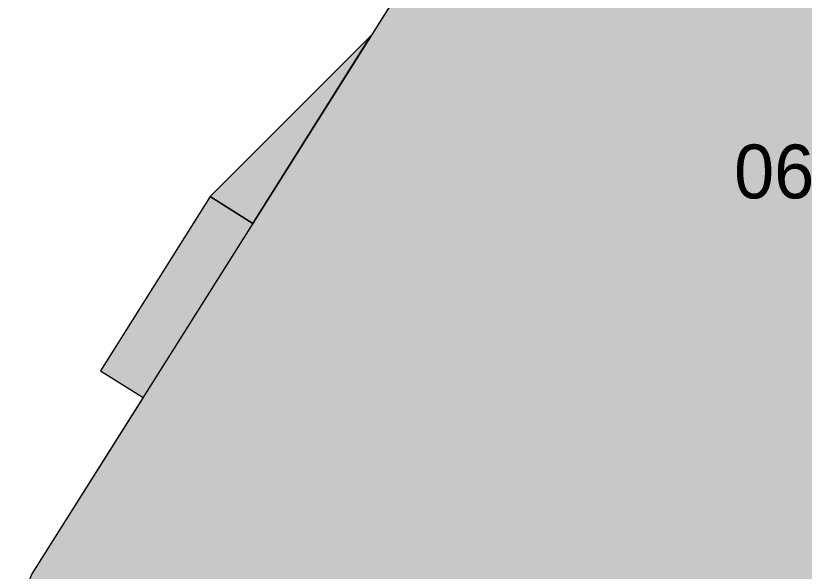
# Model space of a CAD drawing. Header units: metres. Extents: x -6 to 1255, y -2 to 532.
# Drawn here: x 816.38 to 831.01, y 99.49 to 109.81 of the extents above; entities that cross this region are included whole.
import ezdxf

# ---------------------------------------------------------------- set-up
doc = ezdxf.new("R2010")
doc.units = ezdxf.units.M
doc.header["$MEASUREMENT"] = 0
for name, color, linetype, lineweight, true_color in [('TPX_BUILDINGS', 7, 'CONTINUOUS', 0, 0x000000), ('TPX_BUILDINGS_HATCH', 7, 'CONTINUOUS', 0, 0xf0f0f0), ('TPX_BUILDINGS_SHADOWS_HATCH', 7, 'CONTINUOUS', 0, 0x000000), ('TPX_BUILDINGS_SHADOWS_OUTLINES', 7, 'CONTINUOUS', 0, 0x000000), ('TPX_CADASTRES', 7, 'CONTINUOUS', 0, 0x646464), ('TPX_CADASTRES_TEXT', 7, 'CONTINUOUS', 0, 0x000000)]:
    doc.layers.add(name, color=color, linetype=linetype, lineweight=lineweight, true_color=true_color)

msp = doc.modelspace()

# ---------------------------------------------------------------- hatches: boundary and pattern name
at = {"layer": 'TPX_BUILDINGS_HATCH'}
msp.add_hatch(color=256, dxfattribs=at).paths.add_polyline_path([(816.448, 98.875), (816.378, 98.465), (816.388, 97.865), (816.478, 97.465), (816.628, 97.085), (816.968, 96.575), (817.418, 96.155), (817.958, 95.854), (824.528, 94.194), (824.729, 94.145), (828.071, 93.318), (827.833, 92.336), (831.591, 91.401), (831.835, 92.388), (835.035, 91.597), (835.288, 91.534), (842.088, 90.054), (843.428, 93.404), (843.688, 94.064), (843.808, 94.365), (845.218, 97.884), (845.288, 98.054), (846.738, 101.684), (846.891, 102.071), (847.058, 102.494), (848.718, 106.654), (848.788, 106.834), (850.338, 110.714), (850.42, 110.918), (850.558, 111.264), (852.378, 115.864), (852.468, 116.084), (852.788, 116.914), (854.158, 120.414), (845.618, 121.424), (845.457, 121.444), (845.584, 122.547), (841.779, 122.998), (841.649, 121.9), (841.528, 121.914), (833.328, 122.894), (832.768, 122.904), (832.228, 122.814), (831.818, 122.664), (831.168, 122.234), (830.668, 121.644), (828.268, 117.844), (827.431, 118.372), (825.403, 115.162), (826.241, 114.633), (820.778, 105.954), (819.986, 106.452), (817.95, 103.218), (818.741, 102.72), (816.678, 99.445), (816.448, 98.875)])
at = {"layer": 'TPX_BUILDINGS_SHADOWS_HATCH'}
msp.add_hatch(color=256, dxfattribs=at).paths.add_polyline_path([(822.97, 109.436), (819.986, 106.452), (820.778, 105.954), (822.97, 109.436)])

# ---------------------------------------------------------------- linework, layer by layer
at = {"layer": 'TPX_BUILDINGS', "elevation": 0.042}
msp.add_lwpolyline([(831.168, 122.234), (830.668, 121.644), (828.268, 117.844), (827.431, 118.372), (825.403, 115.162), (826.241, 114.633), (820.778, 105.954), (819.986, 106.452), (817.95, 103.218), (818.741, 102.72), (816.678, 99.445), (816.448, 98.875), (816.378, 98.465), (816.388, 97.865), (816.478, 97.465), (816.628, 97.085), (816.968, 96.575), (817.418, 96.155), (817.958, 95.854), (824.528, 94.194), (824.729, 94.145), (828.071, 93.318), (827.833, 92.336), (831.591, 91.401)], dxfattribs=at)
at = {"layer": 'TPX_BUILDINGS_SHADOWS_OUTLINES', "elevation": 0.039}
msp.add_lwpolyline([(822.97, 109.436), (819.986, 106.452), (820.778, 105.954)], close=True, dxfattribs=at)
at = {"layer": 'TPX_CADASTRES', "elevation": 0.024}
msp.add_lwpolyline([(831.168, 122.235), (830.668, 121.645), (826.468, 114.995), (820.438, 105.415), (816.678, 99.445), (816.448, 98.875), (816.378, 98.465), (816.388, 97.865), (816.478, 97.465), (816.628, 97.085), (816.968, 96.575), (817.418, 96.155), (817.958, 95.855), (824.528, 94.195), (835.288, 91.535)], dxfattribs=at)

# ---------------------------------------------------------------- texts
at = {"layer": 'TPX_CADASTRES_TEXT'}
msp.add_text('0647501VK4704H', height=1, dxfattribs=at).set_placement((829.71, 106.418, 0.024))

doc.saveas('drawing.dxf')
